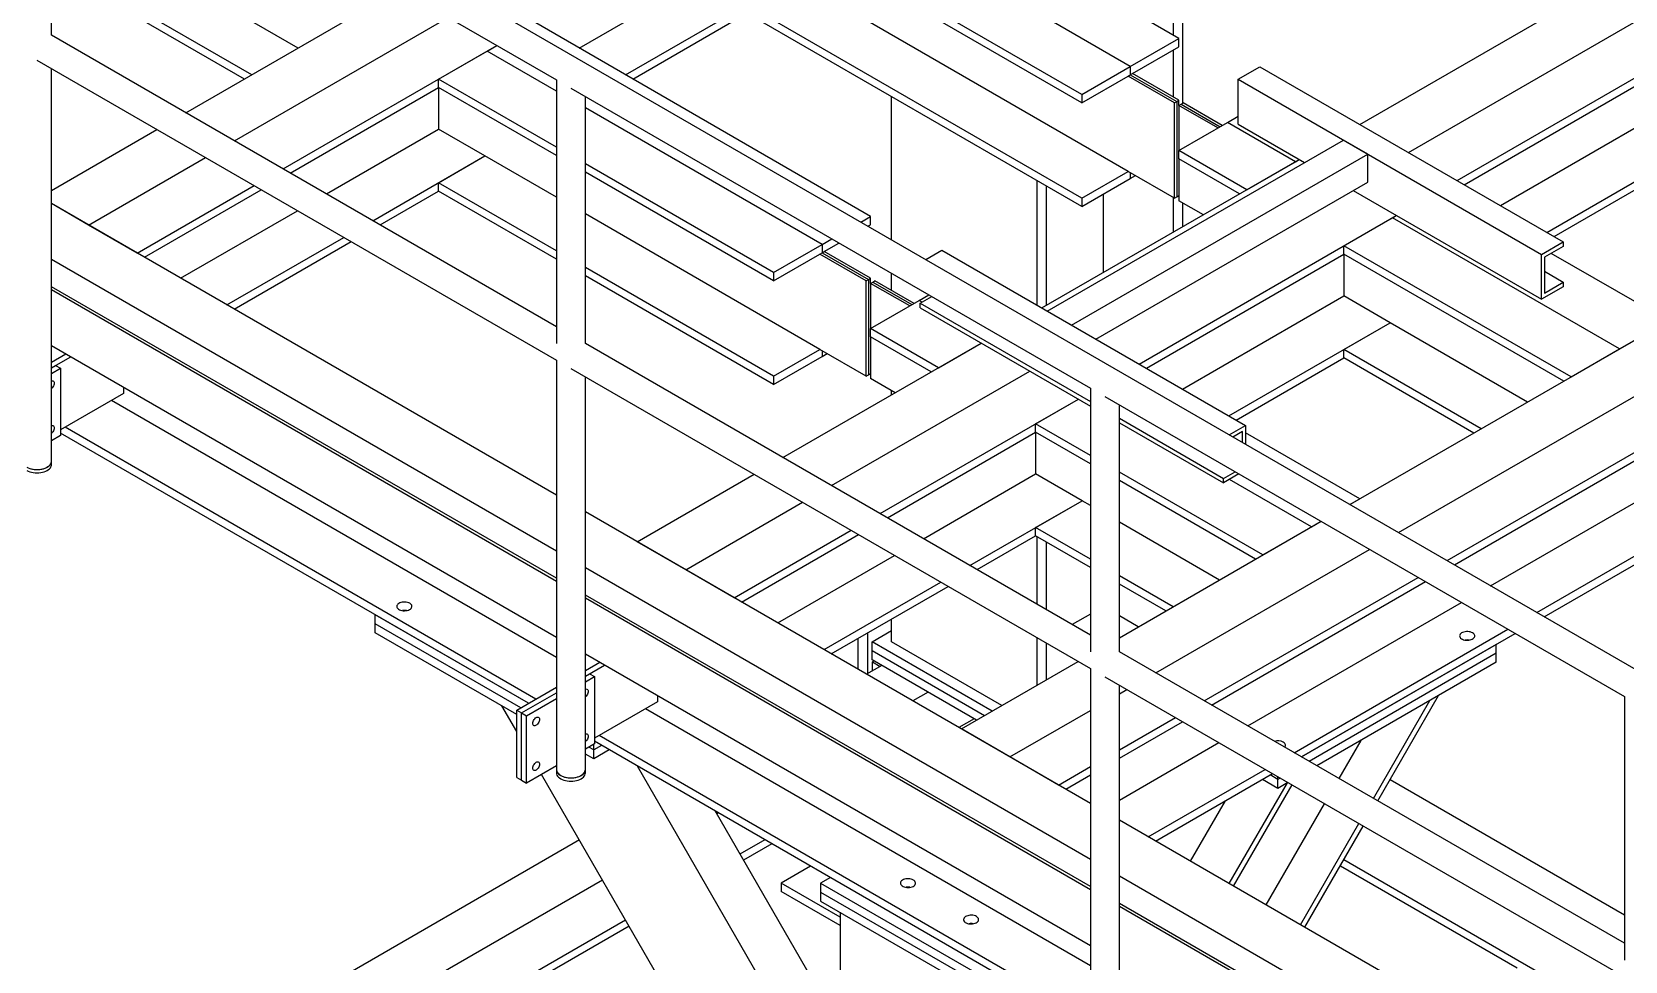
# Model space of a CAD drawing. Header units: millimetres. Extents: x 0 to 16187, y -20471 to 6290.
# Drawn here: x 3351.1 to 3443.9, y 2103.1 to 2157.3 of the extents above; entities that cross this region are included whole.
import ezdxf

# ---------------------------------------------------------------- set-up
doc = ezdxf.new("R2010")
doc.units = ezdxf.units.MM

msp = doc.modelspace()

# ---------------------------------------------------------------- linework, layer by layer
at = {"color": 7, "linetype": 'Continuous', "lineweight": 25}
for p, q in [((3465.90897, 2107.79407), (3320.68621, 2191.62938)), ((3427.8836, 2129.74565), (3513.85311, 2179.37479)), ((3430.71202, 2128.11283), (3516.68154, 2177.74198)), ((3433.54045, 2126.48002), (3519.50996, 2176.10916)), ((3351.37701, 2171.96288), (3381.64564, 2154.48917)), ((3352.22094, 2157.09395), (3352.22094, 2171.47569)), ((3417.60174, 2157.08685), (3417.60174, 2170.63816)), ((3418.13914, 2153.13536), (3418.13914, 2170.32793)), ((3417.91286, 2156.90724), (3398.39672, 2168.17367)), ((3415.08444, 2155.27442), (3395.56829, 2166.54086)), ((3366.5902, 2156.34343), (3352.22094, 2164.63862)), ((3412.25601, 2153.64161), (3392.73986, 2164.90804)), ((3412.25601, 2153.15168), (3392.73986, 2164.41812)), ((3428.46338, 2151.89477), (3447.52661, 2162.89974)), ((3363.88905, 2154.78409), (3352.22094, 2161.51995)), ((3382.9685, 2156.34343), (3392.73986, 2161.98432)), ((3363.46472, 2154.53913), (3352.22094, 2161.03002)), ((3385.66964, 2154.78409), (3395.44101, 2160.42498)), ((3414.95716, 2149.15855), (3395.44101, 2160.42498)), ((3431.29181, 2150.26196), (3450.35504, 2161.26693)), ((3360.05562, 2152.57109), (3372.51191, 2159.76196)), ((3434.12023, 2148.62914), (3453.18346, 2159.63411)), ((3412.25601, 2147.59921), (3392.73986, 2158.86564)), ((3362.88404, 2150.93828), (3375.34034, 2158.12914)), ((3399.95235, 2146.53886), (3380.4362, 2157.80529)), ((3386.09398, 2154.53913), (3392.73986, 2158.37571)), ((3412.25601, 2147.10928), (3392.73986, 2158.37571)), ((3434.54457, 2148.38418), (3450.5812, 2157.64193)), ((3381.64564, 2140.10744), (3352.22094, 2157.09395)), ((3415.08444, 2155.27442), (3417.91286, 2156.90724)), ((3417.91286, 2156.41732), (3417.91286, 2156.90724)), ((3433.96478, 2126.23505), (3487.4356, 2157.1031)), ((3365.71247, 2149.30546), (3378.16877, 2156.49633)), ((3374.77935, 2154.53966), (3377.60778, 2156.17247)), ((3377.60778, 2156.17247), (3378.16877, 2156.49633)), ((3381.64564, 2153.84146), (3377.60778, 2156.17247)), ((3415.21171, 2154.85798), (3417.91286, 2156.41732)), ((3417.60174, 2153.47825), (3417.60174, 2156.23771)), ((3351.37701, 2155.63206), (3381.64564, 2138.15835)), ((3352.22094, 2132.27373), (3352.22094, 2155.14487)), ((3412.25601, 2153.64161), (3415.08444, 2155.27442)), ((3414.95716, 2154.71102), (3415.08444, 2154.7845)), ((3415.08444, 2155.27442), (3415.08444, 2154.7845)), ((3415.08444, 2154.7845), (3415.21171, 2154.85798)), ((3415.08444, 2154.7845), (3417.78558, 2153.22516)), ((3417.91286, 2153.29864), (3415.21171, 2154.85798)), ((3421.36354, 2154.52389), (3422.63634, 2155.25865)), ((3422.63634, 2155.25865), (3440.31401, 2145.05355)), ((3436.65253, 2147.16728), (3450.5812, 2155.20813)), ((3366.1368, 2149.0605), (3374.77935, 2154.04973)), ((3381.64564, 2150.57583), (3374.77935, 2154.53966)), ((3374.77935, 2154.04973), (3374.77935, 2154.53966)), ((3381.64564, 2150.08591), (3374.77935, 2154.04973)), ((3374.77935, 2154.04973), (3374.77935, 2151.61593)), ((3381.64564, 2154.48917), (3381.64564, 2139.13297)), ((3382.48971, 2154.0019), (3412.75834, 2136.52819)), ((3412.25601, 2153.15168), (3414.95716, 2154.71102)), ((3417.6583, 2153.15168), (3414.95716, 2154.71102)), ((3421.36354, 2151.91096), (3421.36354, 2154.52389)), ((3421.36354, 2154.52389), (3439.04121, 2144.31878)), ((3436.07274, 2125.01815), (3487.4356, 2154.6693)), ((3383.33364, 2139.13297), (3383.33364, 2153.51471)), ((3401.16857, 2145.1679), (3401.16857, 2153.50992)), ((3412.25601, 2153.64161), (3412.25601, 2153.15168)), ((3417.6583, 2153.15168), (3417.78558, 2153.22516)), ((3417.6583, 2147.59921), (3417.6583, 2153.15168)), ((3417.78558, 2153.22516), (3417.91286, 2153.29864)), ((3417.78558, 2153.22516), (3417.78558, 2147.67268)), ((3417.91286, 2153.00473), (3417.91286, 2153.29864)), ((3417.91286, 2153.00473), (3418.04014, 2153.07821)), ((3417.91286, 2153.00473), (3417.91286, 2150.37598)), ((3420.18968, 2151.69035), (3417.91286, 2153.00473)), ((3418.04014, 2153.07821), (3418.16742, 2153.15168)), ((3418.04014, 2153.07821), (3420.31696, 2151.76383)), ((3420.44424, 2151.83731), (3418.16742, 2153.15168)), ((3438.77389, 2123.45881), (3490.13675, 2153.10996)), ((3439.35367, 2145.60794), (3453.28234, 2153.64879)), ((3397.12392, 2144.90604), (3383.33364, 2152.867)), ((3417.91286, 2150.37598), (3420.74129, 2152.00879)), ((3420.74129, 2152.00879), (3421.36354, 2152.36801)), ((3424.70109, 2149.72285), (3420.74129, 2152.00879)), ((3352.22094, 2148.04823), (3358.36748, 2151.59655)), ((3368.24476, 2147.8436), (3374.77935, 2151.61593)), ((3377.4805, 2150.05659), (3374.77935, 2151.61593)), ((3421.36354, 2151.91096), (3425.23812, 2149.67421)), ((3439.77801, 2145.36298), (3450.5812, 2151.59953)), ((3410.24782, 2141.0205), (3427.50123, 2150.98067)), ((3411.66204, 2140.20409), (3428.91544, 2150.16427)), ((3421.87266, 2148.09003), (3417.91286, 2150.37598)), ((3417.91286, 2149.88605), (3417.91286, 2150.37598)), ((3428.91544, 2150.16427), (3427.50123, 2150.98067)), ((3428.91544, 2148.53119), (3428.91544, 2150.16427)), ((3439.19822, 2123.21385), (3487.4356, 2151.0607)), ((3354.38639, 2146.03268), (3361.19591, 2149.96373)), ((3370.94591, 2146.28426), (3377.4805, 2150.05659)), ((3374.77935, 2148.49725), (3377.4805, 2150.05659)), ((3381.64564, 2147.65211), (3377.4805, 2150.05659)), ((3394.2955, 2143.27322), (3383.33364, 2149.60137)), ((3409.93718, 2141.19983), (3424.92748, 2149.85354)), ((3421.44833, 2147.84507), (3417.91286, 2149.88605)), ((3417.91286, 2149.88605), (3417.91286, 2147.45225)), ((3421.87266, 2148.09003), (3424.70109, 2149.72285)), ((3424.70109, 2149.72285), (3424.92748, 2149.85354)), ((3357.21482, 2144.39987), (3364.02433, 2148.33092)), ((3381.64564, 2144.53343), (3374.77935, 2148.49725)), ((3374.77935, 2148.00733), (3374.77935, 2148.49725)), ((3394.2955, 2142.7833), (3383.33364, 2149.11144)), ((3409.65386, 2141.36339), (3409.65386, 2148.61147)), ((3410.19126, 2141.3465), (3410.19126, 2148.30124)), ((3412.25601, 2147.59921), (3414.95716, 2149.15855)), ((3412.25601, 2147.10928), (3415.08444, 2148.7421)), ((3413.07648, 2139.38755), (3428.91544, 2148.53119)), ((3417.6583, 2147.59921), (3414.95716, 2149.15855)), ((3415.08444, 2149.08507), (3415.08444, 2148.7421)), ((3415.08444, 2148.7421), (3415.38149, 2148.91358)), ((3357.63915, 2144.15491), (3364.44867, 2148.08596)), ((3371.37024, 2146.0393), (3374.77935, 2148.00733)), ((3381.64564, 2144.0435), (3374.77935, 2148.00733)), ((3412.25601, 2147.59921), (3412.25601, 2147.10928)), ((3413.51466, 2143.26506), (3413.51466, 2147.83588)), ((3417.60174, 2145.62448), (3417.60174, 2147.63186)), ((3417.6583, 2147.59921), (3417.78558, 2147.67268)), ((3417.78558, 2147.67268), (3417.91286, 2147.74616)), ((3419.34037, 2146.62817), (3417.91286, 2147.45225)), ((3428.06678, 2148.04126), (3439.04121, 2141.70585)), ((3354.38639, 2146.03268), (3352.22094, 2147.28277)), ((3381.64564, 2130.29625), (3352.22094, 2147.28277)), ((3359.74711, 2142.93801), (3366.55663, 2146.86906)), ((3396.99664, 2138.79016), (3383.33364, 2146.67765)), ((3399.37305, 2146.20444), (3399.95235, 2146.53886)), ((3399.95235, 2146.04893), (3399.95235, 2146.53886)), ((3415.59403, 2137.93419), (3430.58433, 2146.58791)), ((3418.13914, 2145.93472), (3418.13914, 2147.32163)), ((3427.52951, 2144.8244), (3430.35794, 2146.45722)), ((3430.35794, 2146.45722), (3430.58433, 2146.58791)), ((3443.59498, 2138.81564), (3430.35794, 2146.45722)), ((3357.21482, 2144.39987), (3354.38639, 2146.03268)), ((3399.79738, 2145.95947), (3399.95235, 2146.04893)), ((3362.44826, 2141.37867), (3369.25777, 2145.30972)), ((3362.87259, 2141.1337), (3369.68211, 2145.06475)), ((3394.2955, 2143.27322), (3397.12392, 2144.90604)), ((3397.12392, 2144.90604), (3397.68491, 2145.22989)), ((3397.12392, 2144.90604), (3397.12392, 2144.41612)), ((3397.2512, 2144.48959), (3398.10925, 2144.98493)), ((3440.76655, 2137.18282), (3427.52951, 2144.8244)), ((3427.52951, 2144.33448), (3427.52951, 2144.8244)), ((3439.04121, 2144.31878), (3440.31401, 2145.05355)), ((3440.31401, 2144.79226), (3439.21092, 2144.15546)), ((3440.31401, 2145.05355), (3440.31401, 2144.79226)), ((3381.64564, 2127.03062), (3352.22094, 2144.01714)), ((3394.2955, 2142.7833), (3396.99664, 2144.34264)), ((3396.99664, 2144.34264), (3397.12392, 2144.41612)), ((3399.69779, 2142.7833), (3396.99664, 2144.34264)), ((3397.12392, 2144.41612), (3397.2512, 2144.48959)), ((3397.12392, 2144.41612), (3399.82507, 2142.85678)), ((3399.95235, 2142.93025), (3397.2512, 2144.48959)), ((3403.16266, 2144.01674), (3404.11014, 2144.56371)), ((3404.11014, 2144.56371), (3421.78781, 2134.35861)), ((3416.01837, 2137.68923), (3427.52951, 2144.33448)), ((3440.34222, 2136.93786), (3427.52951, 2144.33448)), ((3427.52951, 2144.33448), (3427.52951, 2141.90068)), ((3439.04121, 2141.70585), (3439.04121, 2144.31878)), ((3439.21092, 2144.15546), (3439.21092, 2142.06512)), ((3446.42341, 2140.44845), (3439.60645, 2144.3838)), ((3394.2955, 2137.23082), (3383.33364, 2143.55897)), ((3394.2955, 2136.7409), (3383.33364, 2143.06904)), ((3394.2955, 2143.27322), (3394.2955, 2142.7833)), ((3399.69779, 2142.7833), (3399.82507, 2142.85678)), ((3399.69779, 2137.23082), (3399.69779, 2142.7833)), ((3399.82507, 2142.85678), (3399.95235, 2142.93025)), ((3399.82507, 2142.85678), (3399.82507, 2137.3043)), ((3399.95235, 2142.63635), (3399.95235, 2142.93025)), ((3399.95235, 2142.63635), (3400.07963, 2142.70982)), ((3400.07963, 2142.70982), (3400.20691, 2142.7833)), ((3400.07963, 2142.70982), (3402.35644, 2141.39545)), ((3402.48372, 2141.46892), (3400.20691, 2142.7833)), ((3401.16857, 2142.22814), (3401.16857, 2143.21882)), ((3439.21092, 2143.33871), (3440.31401, 2142.70191)), ((3381.64564, 2125.4508), (3352.22094, 2142.43731)), ((3352.22094, 2142.27403), (3381.64564, 2125.28752)), ((3399.95235, 2142.63635), (3399.95235, 2140.00759)), ((3402.22916, 2141.32197), (3399.95235, 2142.63635)), ((3402.78078, 2141.64041), (3403.34177, 2141.96426)), ((3402.83735, 2141.4773), (3403.51132, 2141.86638)), ((3418.12633, 2136.47233), (3427.52951, 2141.90068)), ((3430.23066, 2140.34134), (3427.52951, 2141.90068)), ((3440.31401, 2142.44062), (3439.04121, 2141.70585)), ((3439.21092, 2142.06512), (3440.31401, 2142.70191)), ((3440.31401, 2142.70191), (3440.31401, 2142.44062)), ((3399.95235, 2140.00759), (3402.78078, 2141.64041)), ((3402.95033, 2141.54253), (3402.78078, 2141.64041)), ((3402.83735, 2141.21601), (3402.83735, 2141.4773)), ((3402.83735, 2141.4773), (3412.75834, 2135.75003)), ((3402.83735, 2141.21601), (3412.75834, 2135.48874)), ((3411.66204, 2140.20409), (3410.24782, 2141.0205)), ((3403.91215, 2137.72165), (3399.95235, 2140.00759)), ((3399.95235, 2139.51767), (3399.95235, 2140.00759)), ((3420.82748, 2134.91299), (3430.23066, 2140.34134)), ((3427.52951, 2138.782), (3430.23066, 2140.34134)), ((3438.23426, 2135.72096), (3430.23066, 2140.34134)), ((3443.59498, 2138.81564), (3446.42341, 2140.44845)), ((3352.22094, 2139.00787), (3381.64564, 2122.02135)), ((3412.75834, 2122.14646), (3383.33364, 2139.13297)), ((3394.84527, 2132.48745), (3406.40128, 2139.15859)), ((3403.48782, 2137.47669), (3399.95235, 2139.51767)), ((3399.95235, 2139.51767), (3399.95235, 2137.08387)), ((3403.91215, 2137.72165), (3406.40128, 2139.15859)), ((3352.22094, 2138.04), (3353.05924, 2138.52393)), ((3352.22094, 2137.71343), (3353.34208, 2138.36065)), ((3381.64564, 2138.15835), (3381.64564, 2114.31275)), ((3394.2955, 2137.23082), (3396.99664, 2138.79016)), ((3394.2955, 2136.7409), (3397.12392, 2138.37371)), ((3399.69779, 2137.23082), (3396.99664, 2138.79016)), ((3397.12392, 2138.71669), (3397.12392, 2138.37371)), ((3397.12392, 2138.37371), (3397.42098, 2138.5452)), ((3421.25181, 2134.66803), (3427.52951, 2138.29207)), ((3435.53311, 2134.16162), (3427.52951, 2138.782)), ((3427.52951, 2138.29207), (3427.52951, 2138.782)), ((3435.10878, 2133.91666), (3427.52951, 2138.29207)), ((3440.76655, 2137.18282), (3443.59498, 2138.81564)), ((3352.22094, 2137.71343), (3352.46207, 2137.85263)), ((3352.22094, 2137.38687), (3352.74491, 2137.68935)), ((3352.46207, 2137.85263), (3352.74491, 2137.68935)), ((3352.74491, 2137.68935), (3352.74491, 2133.76996)), ((3382.48971, 2137.67108), (3412.75834, 2120.19737)), ((3383.33364, 2114.31275), (3383.33364, 2137.18389)), ((3394.2955, 2137.23082), (3394.2955, 2136.7409)), ((3397.6737, 2130.85464), (3409.22971, 2137.52578)), ((3399.69779, 2137.23082), (3399.82507, 2137.3043)), ((3399.82507, 2137.3043), (3399.95235, 2137.37778)), ((3356.42187, 2136.21918), (3352.74491, 2134.09652)), ((3356.42187, 2136.58273), (3356.42187, 2136.21918)), ((3401.37986, 2136.25979), (3399.95235, 2137.08387)), ((3401.16857, 2136.13782), (3401.16857, 2136.38176)), ((3412.75834, 2136.52819), (3412.75834, 2121.17199)), ((3381.64564, 2120.84127), (3355.71465, 2135.81091)), ((3400.50212, 2129.22182), (3412.05813, 2135.89296)), ((3409.569, 2134.45602), (3412.05813, 2135.89296)), ((3413.60241, 2136.04092), (3443.87104, 2118.56721)), ((3414.44634, 2121.17199), (3414.44634, 2135.55373)), ((3412.75834, 2132.61485), (3409.569, 2134.45602)), ((3409.569, 2133.96609), (3409.569, 2134.45602)), ((3414.44634, 2134.77557), (3420.51502, 2131.2722)), ((3414.44634, 2134.51428), (3420.51502, 2131.01091)), ((3420.84033, 2133.81164), (3421.78781, 2134.35861)), ((3421.78781, 2134.35861), (3421.78781, 2133.26467)), ((3352.74491, 2133.76996), (3352.22094, 2133.46748)), ((3380.02436, 2118.16861), (3352.74491, 2133.9167)), ((3380.44869, 2118.41357), (3353.0135, 2134.25157)), ((3400.92646, 2128.97686), (3409.569, 2133.96609)), ((3412.75834, 2132.12493), (3409.569, 2133.96609)), ((3409.569, 2133.96609), (3409.569, 2131.53229)), ((3421.6181, 2133.99934), (3421.06664, 2133.68099)), ((3421.6181, 2133.36264), (3421.6181, 2133.99934)), ((3428.4629, 2130.08007), (3421.78781, 2133.93352)), ((3352.22094, 2132.07776), (3352.22094, 2132.27373)), ((3422.80604, 2126.81444), (3414.44634, 2131.64039)), ((3420.51502, 2131.2722), (3421.18899, 2131.66128)), ((3386.34762, 2127.58186), (3393.15713, 2131.51291)), ((3403.03442, 2127.75996), (3409.569, 2131.53229)), ((3412.27015, 2129.97295), (3409.569, 2131.53229)), ((3422.38171, 2126.56948), (3414.44634, 2131.15047)), ((3421.4153, 2131.53063), (3420.51502, 2131.01091)), ((3420.51502, 2131.01091), (3420.51502, 2131.2722)), ((3425.63447, 2128.44725), (3420.85431, 2131.20678)), ((3389.17604, 2125.94904), (3395.98556, 2129.88009)), ((3405.73556, 2126.20062), (3412.27015, 2129.97295)), ((3409.569, 2128.41362), (3412.27015, 2129.97295)), ((3412.75834, 2129.69113), (3412.27015, 2129.97295)), ((3427.8836, 2129.74565), (3428.4629, 2130.08007)), ((3412.75834, 2112.33527), (3383.33364, 2129.32179)), ((3392.00447, 2124.31623), (3398.81399, 2128.24728)), ((3392.4288, 2124.07127), (3399.23832, 2128.00232)), ((3406.1599, 2125.95566), (3409.569, 2127.92369)), ((3412.75834, 2126.57245), (3409.569, 2128.41362)), ((3409.569, 2127.92369), (3409.569, 2128.41362)), ((3412.75834, 2126.08253), (3409.569, 2127.92369)), ((3409.65386, 2123.93864), (3409.65386, 2127.87471)), ((3414.44634, 2121.98848), (3426.19546, 2128.77111)), ((3420.27375, 2125.35258), (3414.44634, 2128.71667)), ((3422.80604, 2126.81444), (3425.63447, 2128.44725)), ((3425.63447, 2128.44725), (3426.19546, 2128.77111)), ((3389.17604, 2125.94904), (3386.34762, 2127.58186)), ((3410.19126, 2123.6284), (3410.19126, 2127.56447)), ((3416.56759, 2119.94742), (3429.02389, 2127.13829)), ((3412.75834, 2109.06964), (3383.33364, 2126.05616)), ((3394.53676, 2122.85437), (3401.34628, 2126.78542)), ((3392.00447, 2124.31623), (3389.17604, 2125.94904)), ((3397.23791, 2121.29503), (3404.04743, 2125.22608)), ((3417.5726, 2123.79324), (3414.44634, 2125.59799)), ((3417.14827, 2123.54827), (3414.44634, 2125.10806)), ((3419.39602, 2118.31461), (3431.85231, 2125.50547)), ((3419.82035, 2118.06964), (3432.27665, 2125.26051)), ((3412.75834, 2107.48982), (3383.33364, 2124.47634)), ((3383.33364, 2124.31305), (3412.75834, 2107.32654)), ((3397.66224, 2121.05007), (3404.47176, 2124.98112)), ((3380.02436, 2118.16861), (3371.08825, 2123.32731)), ((3371.08825, 2122.80473), (3371.08825, 2123.32731)), ((3412.75834, 2123.3622), (3411.70536, 2122.75433)), ((3415.54846, 2122.62472), (3414.44634, 2123.26097)), ((3421.92831, 2116.85275), (3434.38461, 2124.04361)), ((3379.57173, 2117.90732), (3371.08825, 2122.80473)), ((3371.08825, 2122.28214), (3371.08825, 2122.80473)), ((3400.0372, 2121.74963), (3401.16857, 2122.40276)), ((3401.16857, 2121.74963), (3401.16857, 2123.07423)), ((3424.62946, 2115.29341), (3437.08575, 2122.48427)), ((3379.33213, 2117.52305), (3371.08825, 2122.28214)), ((3399.20847, 2121.94269), (3399.20847, 2120.15745)), ((3399.77416, 2122.26925), (3399.77416, 2119.89948)), ((3400.0372, 2121.22704), (3400.0372, 2121.74963)), ((3407.03489, 2117.70995), (3400.0372, 2121.74963)), ((3407.60058, 2118.03651), (3401.16857, 2121.74963)), ((3409.65386, 2119.22184), (3409.65386, 2121.98956)), ((3410.19126, 2119.53208), (3410.19126, 2121.67932)), ((3425.05379, 2115.04844), (3437.51009, 2122.23931)), ((3436.41078, 2121.60469), (3425.05379, 2115.04844)), ((3436.41078, 2121.08211), (3436.41078, 2121.60469)), ((3383.33364, 2121.04689), (3412.75834, 2104.06037)), ((3383.33364, 2120.07902), (3384.17193, 2120.56296)), ((3406.58227, 2117.44865), (3400.0372, 2121.22704)), ((3400.0372, 2120.70446), (3400.0372, 2121.22704)), ((3406.12965, 2117.18736), (3400.0372, 2120.70446)), ((3400.15627, 2120.63572), (3400.057, 2120.57842)), ((3400.057, 2120.57842), (3400.50362, 2120.32059)), ((3400.057, 2120.06276), (3400.057, 2120.57842)), ((3405.24151, 2116.67465), (3412.05103, 2120.6057)), ((3443.87104, 2104.18548), (3414.44634, 2121.17199)), ((3436.41078, 2121.08211), (3425.50641, 2114.78715)), ((3436.41078, 2120.55952), (3425.95903, 2114.52586)), ((3436.41078, 2120.55952), (3436.41078, 2121.08211)), ((3383.33364, 2119.75246), (3384.45478, 2120.39967)), ((3383.33364, 2119.75246), (3383.57477, 2119.89166)), ((3383.33364, 2119.42589), (3383.85761, 2119.72837)), ((3383.57477, 2119.89166), (3383.85761, 2119.72837)), ((3383.85761, 2119.72837), (3383.85761, 2115.80898)), ((3400.60289, 2120.37789), (3399.71475, 2119.86518)), ((3412.75834, 2120.19737), (3412.75834, 2096.35177)), ((3413.60241, 2119.7101), (3443.87104, 2102.2364)), ((3379.33213, 2117.76899), (3381.64564, 2119.10456)), ((3379.61497, 2117.60571), (3381.64564, 2118.77799)), ((3387.53457, 2118.62175), (3387.53457, 2118.2582)), ((3403.29555, 2118.82345), (3402.40741, 2118.31074)), ((3414.44634, 2096.35177), (3414.44634, 2119.22291)), ((3414.44634, 2118.72285), (3414.87945, 2118.97288)), ((3429.50233, 2112.48035), (3433.04506, 2118.61653)), ((3379.33213, 2116.52751), (3378.47001, 2118.02074)), ((3379.33213, 2113.8496), (3379.33213, 2117.76899)), ((3379.33213, 2117.76899), (3379.61497, 2117.60571)), ((3379.89781, 2117.44243), (3381.64564, 2118.45143)), ((3387.53457, 2118.2582), (3383.85761, 2116.13554)), ((3412.75834, 2102.88029), (3386.82734, 2117.84993)), ((3408.06994, 2115.04183), (3412.75834, 2117.74839)), ((3429.25231, 2112.62469), (3432.54506, 2118.32789)), ((3443.87104, 2118.56721), (3443.87104, 2103.21102)), ((3379.61497, 2117.60571), (3379.89781, 2117.44243)), ((3379.61497, 2113.68632), (3379.61497, 2117.60571)), ((3379.89781, 2113.52304), (3379.89781, 2117.44243)), ((3405.98821, 2117.26901), (3405.10007, 2116.7563)), ((3414.44634, 2115.45722), (3417.70788, 2117.34007)), ((3414.44634, 2114.96729), (3418.13221, 2117.0951)), ((3383.85761, 2115.80898), (3383.33364, 2115.5065)), ((3383.81617, 2115.45705), (3383.81617, 2115.78506)), ((3411.13705, 2100.20763), (3383.85761, 2115.95572)), ((3411.56139, 2100.45259), (3384.1262, 2116.29059)), ((3408.06994, 2115.04183), (3405.24151, 2116.67465)), ((3414.44634, 2112.5335), (3420.24017, 2115.8782)), ((3427.24413, 2113.78399), (3428.52902, 2116.00948)), ((3383.81617, 2114.93447), (3383.33364, 2115.21303)), ((3383.81617, 2115.45705), (3383.53208, 2115.62106)), ((3384.2688, 2115.71835), (3383.81617, 2115.45705)), ((3384.72142, 2115.45705), (3383.81617, 2114.93447)), ((3383.81617, 2114.93447), (3383.81617, 2115.45705)), ((3410.89836, 2113.40902), (3408.06994, 2115.04183)), ((3381.64564, 2114.53204), (3379.89781, 2113.52304)), ((3398.17044, 2083.89859), (3380.77455, 2114.02916)), ((3381.64564, 2114.31275), (3381.64564, 2114.11678)), ((3383.33364, 2114.11678), (3383.33364, 2114.31275)), ((3398.17044, 2094.06051), (3386.36491, 2114.50829)), ((3410.89836, 2113.40902), (3412.75834, 2114.48276)), ((3411.3227, 2113.16405), (3412.75834, 2113.99283)), ((3416.1318, 2110.38782), (3422.94132, 2114.31887)), ((3416.55614, 2110.14285), (3423.36565, 2114.0739)), ((3423.68285, 2113.73443), (3423.23023, 2113.99573)), ((3379.33213, 2113.8496), (3379.61497, 2113.68632)), ((3379.61497, 2113.68632), (3379.89781, 2113.52304)), ((3420.8535, 2107.66204), (3424.24506, 2113.5364)), ((3421.10352, 2107.51771), (3424.508, 2113.41444)), ((3423.68285, 2113.21185), (3422.77761, 2113.73443)), ((3423.68285, 2113.21185), (3423.68285, 2113.89079)), ((3423.81827, 2113.81261), (3423.68285, 2113.73443)), ((3424.2709, 2113.55132), (3423.68285, 2113.21185)), ((3430.223, 2113.72859), (3443.87104, 2105.84975)), ((3418.59075, 2108.96829), (3420.62504, 2112.49178)), ((3422.99565, 2106.4254), (3426.40013, 2112.32214)), ((3398.17044, 2099.28594), (3390.89003, 2111.89599)), ((3391.09278, 2111.77894), (3390.9914, 2111.72041)), ((3443.87104, 2094.3743), (3414.44634, 2111.36081)), ((3425.00383, 2105.2661), (3428.40831, 2111.16284)), ((3393.78544, 2110.2245), (3392.33762, 2109.38869)), ((3425.25385, 2105.12177), (3428.65833, 2111.0185)), ((3382.98207, 2110.20561), (3306.69911, 2066.1684)), ((3394.19563, 2109.98771), (3392.5427, 2109.03349)), ((3396.4535, 2108.68427), (3394.73956, 2107.69483)), ((3427.32548, 2108.70993), (3437.62976, 2102.7614)), ((3427.53056, 2109.06514), (3443.87104, 2099.63198)), ((3384.3283, 2107.87389), (3306.69911, 2063.05951)), ((3394.73956, 2107.69483), (3394.73956, 2107.2049)), ((3398.17044, 2105.71422), (3394.73956, 2107.69483)), ((3397.60476, 2108.01966), (3397.03907, 2107.6931)), ((3397.03907, 2107.6931), (3406.65572, 2102.14152)), ((3397.03907, 2107.6931), (3397.03907, 2107.17051)), ((3443.87104, 2091.10866), (3414.44634, 2108.09518)), ((3398.17044, 2105.2243), (3394.73956, 2107.2049)), ((3397.03907, 2107.17051), (3397.03907, 2106.64793)), ((3397.03907, 2107.17051), (3406.65572, 2101.61894)), ((3397.03907, 2106.64793), (3406.65572, 2101.09635)), ((3443.87104, 2089.52884), (3414.44634, 2106.51536)), ((3398.17044, 2105.9948), (3398.17044, 1994.8145)), ((3414.44634, 2106.35208), (3443.87104, 2089.36556)), ((3385.67452, 2105.54216), (3306.69911, 2059.95063)), ((3385.8796, 2105.18696), (3380.40516, 2102.02663))]:
    msp.add_line(p, q, dxfattribs=at)
at = {"color": 7, "linetype": 'Continuous', "lineweight": 25, "flags": 128}
for points in [[(3352.22094, 2136.95714), (3352.22328, 2136.95789), (3352.26513, 2136.96514), (3352.30267, 2136.95957), (3352.33402, 2136.94147), (3352.35761, 2136.91173), (3352.37225, 2136.87186), (3352.37722, 2136.82385), (3352.37225, 2136.77011), (3352.35761, 2136.71334), (3352.33402, 2136.65637), (3352.30267, 2136.60207), (3352.26513, 2136.55316), (3352.22328, 2136.51209), (3352.22094, 2136.51014)], [(3352.22094, 2134.34421), (3352.22328, 2134.34496), (3352.26513, 2134.35221), (3352.30267, 2134.34664), (3352.33402, 2134.32854), (3352.35761, 2134.2988), (3352.37225, 2134.25893), (3352.37722, 2134.21092), (3352.37225, 2134.15718), (3352.35761, 2134.1004), (3352.33402, 2134.04344), (3352.30267, 2133.98914), (3352.26513, 2133.94023), (3352.22328, 2133.89916), (3352.22094, 2133.89721)], [(3350.78014, 2131.9292), (3350.86315, 2131.88718), (3350.95494, 2131.85177), (3351.05396, 2131.82358), (3351.1585, 2131.8031), (3351.26678, 2131.79066), (3351.37694, 2131.78649), (3351.48711, 2131.79066), (3351.59539, 2131.8031), (3351.69993, 2131.82358), (3351.79894, 2131.85177), (3351.89074, 2131.88718), (3351.97374, 2131.9292), (3352.04653, 2131.97712), (3352.10787, 2132.03011), (3352.1567, 2132.08727), (3352.19218, 2132.14762), (3352.21372, 2132.21013), (3352.22094, 2132.27373)], [(3350.78014, 2131.73323), (3350.86315, 2131.69121), (3350.95494, 2131.6558), (3351.05396, 2131.62761), (3351.1585, 2131.60713), (3351.26678, 2131.59469), (3351.37694, 2131.59052), (3351.48711, 2131.59469), (3351.59539, 2131.60713), (3351.69993, 2131.62761), (3351.79894, 2131.6558), (3351.89074, 2131.69121), (3351.97374, 2131.73323), (3352.04653, 2131.78115), (3352.10787, 2131.83414), (3352.1567, 2131.8913), (3352.19218, 2131.95165), (3352.21372, 2132.01416), (3352.22094, 2132.07776)], [(3351.0115, 2131.83454), (3351.11393, 2131.81076), (3351.22085, 2131.7949), (3351.33045, 2131.78723), (3351.44085, 2131.78789), (3351.55015, 2131.79687), (3351.65649, 2131.814), (3351.75804, 2131.83899), (3351.85307, 2131.87143), (3351.93996, 2131.91075), (3352.01721, 2131.95628), (3352.08351, 2132.00724), (3352.13772, 2132.06276), (3352.17891, 2132.12189), (3352.20638, 2132.18362), (3352.21966, 2132.24689), (3352.22094, 2132.27373)], [(3373.09643, 2123.99685), (3373.03588, 2124.02603), (3372.96727, 2124.0485), (3372.89282, 2124.06355), (3372.81491, 2124.07067), (3372.73604, 2124.06965), (3372.65876, 2124.06051), (3372.58555, 2124.04356), (3372.51876, 2124.01933), (3372.46054, 2123.98861), (3372.41275, 2123.95238), (3372.37694, 2123.9118), (3372.35425, 2123.86819), (3372.34542, 2123.82294), (3372.35072, 2123.7775), (3372.37, 2123.73334), (3372.40262, 2123.69188), (3372.44754, 2123.65445), (3372.50332, 2123.62225), (3372.56816, 2123.59632), (3372.63998, 2123.57749), (3372.71648, 2123.56636), (3372.79518, 2123.5633), (3372.87357, 2123.56839), (3372.94912, 2123.58149), (3373.0194, 2123.60216), (3373.08216, 2123.62975), (3373.13538, 2123.66336), (3373.17735, 2123.70192), (3373.20672, 2123.74419), (3373.22254, 2123.7888), (3373.22431, 2123.83432), (3373.21197, 2123.8793), (3373.18592, 2123.92228), (3373.14699, 2123.96189), (3373.09643, 2123.99685)], [(3435.02485, 2122.27423), (3434.96429, 2122.30341), (3434.89569, 2122.32588), (3434.82123, 2122.34092), (3434.74332, 2122.34805), (3434.66446, 2122.34703), (3434.58718, 2122.33789), (3434.51396, 2122.32094), (3434.44717, 2122.29671), (3434.38895, 2122.26599), (3434.34116, 2122.22976), (3434.30535, 2122.18918), (3434.28266, 2122.14557), (3434.27383, 2122.10032), (3434.27914, 2122.05488), (3434.29841, 2122.01072), (3434.33103, 2121.96926), (3434.37596, 2121.93183), (3434.43173, 2121.89963), (3434.49658, 2121.8737), (3434.5684, 2121.85486), (3434.64489, 2121.84374), (3434.72359, 2121.84067), (3434.80198, 2121.84577), (3434.87753, 2121.85887), (3434.94781, 2121.87954), (3435.01057, 2121.90713), (3435.06379, 2121.94074), (3435.10576, 2121.9793), (3435.13513, 2122.02156), (3435.15095, 2122.06618), (3435.15272, 2122.1117), (3435.14038, 2122.15668), (3435.11433, 2122.19966), (3435.0754, 2122.23927), (3435.02485, 2122.27423)], [(3383.33364, 2118.99616), (3383.33598, 2118.99691), (3383.37783, 2119.00416), (3383.41537, 2118.99859), (3383.44672, 2118.98049), (3383.47031, 2118.95076), (3383.48495, 2118.91088), (3383.48991, 2118.86288), (3383.48495, 2118.80913), (3383.47031, 2118.75236), (3383.44672, 2118.69539), (3383.41537, 2118.64109), (3383.37783, 2118.59218), (3383.33598, 2118.55111), (3383.33364, 2118.54916)], [(3380.26551, 2117.00146), (3380.27047, 2117.05521), (3380.28511, 2117.11198), (3380.3087, 2117.16895), (3380.34005, 2117.22325), (3380.37759, 2117.27216), (3380.41944, 2117.31323), (3380.4635, 2117.34439), (3380.50755, 2117.36409), (3380.5494, 2117.37134), (3380.58694, 2117.36578), (3380.61829, 2117.34767), (3380.64188, 2117.31794), (3380.65652, 2117.27807), (3380.66149, 2117.23006), (3380.65652, 2117.17632), (3380.64188, 2117.11954), (3380.61829, 2117.06257), (3380.58694, 2117.00827), (3380.5494, 2116.95936), (3380.50755, 2116.9183), (3380.4635, 2116.88713), (3380.41944, 2116.86743), (3380.37759, 2116.86018), (3380.34005, 2116.86575), (3380.3087, 2116.88385), (3380.28511, 2116.91358), (3380.27047, 2116.95346), (3380.26551, 2117.00146)], [(3383.33364, 2116.38323), (3383.33598, 2116.38398), (3383.37783, 2116.39123), (3383.41537, 2116.38566), (3383.44672, 2116.36756), (3383.47031, 2116.33783), (3383.48495, 2116.29795), (3383.48991, 2116.24994), (3383.48495, 2116.1962), (3383.47031, 2116.13943), (3383.44672, 2116.08246), (3383.41537, 2116.02816), (3383.37783, 2115.97925), (3383.33598, 2115.93818), (3383.33364, 2115.93623)], [(3424.07619, 2115.6128), (3424.10426, 2115.65358), (3424.12009, 2115.69819), (3424.12186, 2115.74372), (3424.10952, 2115.7887), (3424.08346, 2115.83168), (3424.04453, 2115.87129), (3423.99398, 2115.90624)], [(3380.26551, 2114.38853), (3380.27047, 2114.44227), (3380.28511, 2114.49905), (3380.3087, 2114.55602), (3380.34005, 2114.61032), (3380.37759, 2114.65923), (3380.41944, 2114.7003), (3380.4635, 2114.73146), (3380.50755, 2114.75116), (3380.5494, 2114.75841), (3380.58694, 2114.75285), (3380.61829, 2114.73474), (3380.64188, 2114.70501), (3380.65652, 2114.66514), (3380.66149, 2114.61713), (3380.65652, 2114.56339), (3380.64188, 2114.50661), (3380.61829, 2114.44964), (3380.58694, 2114.39534), (3380.5494, 2114.34643), (3380.50755, 2114.30537), (3380.4635, 2114.2742), (3380.41944, 2114.2545), (3380.37759, 2114.24725), (3380.34005, 2114.25282), (3380.3087, 2114.27092), (3380.28511, 2114.30065), (3380.27047, 2114.34052), (3380.26551, 2114.38853)], [(3381.64564, 2114.31275), (3381.65286, 2114.24915), (3381.6744, 2114.18664), (3381.70989, 2114.12629), (3381.75872, 2114.06913), (3381.82005, 2114.01614), (3381.89284, 2113.96822)], [(3381.64564, 2114.31275), (3381.64806, 2114.27586), (3381.6636, 2114.21276), (3381.69328, 2114.15137), (3381.73658, 2114.09274), (3381.79277, 2114.03788), (3381.86088, 2113.98772), (3381.93974, 2113.94313), (3382.02802, 2113.90485), (3382.1242, 2113.87356), (3382.22662, 2113.84978), (3382.33355, 2113.83392), (3382.44315, 2113.82626), (3382.55355, 2113.82691), (3382.66285, 2113.83589), (3382.76918, 2113.85302), (3382.87074, 2113.87801), (3382.96577, 2113.91045), (3383.05266, 2113.94977), (3383.12991, 2113.9953), (3383.19621, 2114.04626), (3383.25042, 2114.10178), (3383.29161, 2114.16091), (3383.31908, 2114.22264), (3383.33236, 2114.28591), (3383.33364, 2114.31275)], [(3381.64564, 2114.11678), (3381.65286, 2114.05318), (3381.6744, 2113.99067), (3381.70989, 2113.93032), (3381.75872, 2113.87316), (3381.82005, 2113.82017), (3381.89284, 2113.77225)], [(3381.89284, 2113.96822), (3381.97585, 2113.9262), (3382.06764, 2113.89079), (3382.16666, 2113.8626), (3382.2712, 2113.84212), (3382.37948, 2113.82968), (3382.48964, 2113.82552), (3382.59981, 2113.82968), (3382.70808, 2113.84212), (3382.81263, 2113.8626), (3382.91164, 2113.89079), (3383.00344, 2113.9262), (3383.08644, 2113.96822), (3383.15923, 2114.01614), (3383.22057, 2114.06913), (3383.2694, 2114.12629), (3383.30488, 2114.18664), (3383.32642, 2114.24915), (3383.33364, 2114.31275)], [(3381.89284, 2113.77225), (3381.97585, 2113.73023), (3382.06764, 2113.69482), (3382.16666, 2113.66663), (3382.2712, 2113.64615), (3382.37948, 2113.63371), (3382.48964, 2113.62955), (3382.59981, 2113.63371), (3382.70808, 2113.64615), (3382.81263, 2113.66663), (3382.91164, 2113.69482), (3383.00344, 2113.73023), (3383.08644, 2113.77225), (3383.15923, 2113.82017), (3383.22057, 2113.87316), (3383.2694, 2113.93032), (3383.30488, 2113.99067), (3383.32642, 2114.05318), (3383.33364, 2114.11678)], [(3402.44137, 2107.87279), (3402.38081, 2107.90197), (3402.3122, 2107.92444), (3402.23775, 2107.93948), (3402.15984, 2107.94661), (3402.08097, 2107.94559), (3402.0037, 2107.93645), (3401.93048, 2107.9195), (3401.86369, 2107.89527), (3401.80547, 2107.86455), (3401.75768, 2107.82832), (3401.72187, 2107.78774), (3401.69918, 2107.74413), (3401.69035, 2107.69888), (3401.69566, 2107.65344), (3401.71493, 2107.60928), (3401.74755, 2107.56782), (3401.79248, 2107.53039), (3401.84825, 2107.49819), (3401.9131, 2107.47226), (3401.98492, 2107.45342), (3402.06141, 2107.4423), (3402.14011, 2107.43923), (3402.2185, 2107.44433), (3402.29405, 2107.45743), (3402.36433, 2107.4781), (3402.42709, 2107.50569), (3402.48031, 2107.5393), (3402.52228, 2107.57786), (3402.55165, 2107.62013), (3402.56747, 2107.66474), (3402.56924, 2107.71026), (3402.5569, 2107.75524), (3402.53085, 2107.79822), (3402.49192, 2107.83783), (3402.44137, 2107.87279)], [(3406.11832, 2105.75013), (3406.05777, 2105.77931), (3405.98916, 2105.80178), (3405.9147, 2105.81682), (3405.83679, 2105.82395), (3405.75793, 2105.82293), (3405.68065, 2105.81379), (3405.60744, 2105.79684), (3405.54065, 2105.77261), (3405.48242, 2105.74189), (3405.43464, 2105.70566), (3405.39882, 2105.66508), (3405.37614, 2105.62147), (3405.36731, 2105.57622), (3405.37261, 2105.53078), (3405.39189, 2105.48662), (3405.42451, 2105.44516), (3405.46943, 2105.40773), (3405.52521, 2105.37553), (3405.59005, 2105.3496), (3405.66187, 2105.33076), (3405.73836, 2105.31964), (3405.81707, 2105.31657), (3405.89545, 2105.32167), (3405.971, 2105.33477), (3406.04129, 2105.35544), (3406.10405, 2105.38303), (3406.15727, 2105.41664), (3406.19924, 2105.4552), (3406.2286, 2105.49746), (3406.24443, 2105.54208), (3406.2462, 2105.5876), (3406.23386, 2105.63258), (3406.2078, 2105.67556), (3406.16888, 2105.71517), (3406.11832, 2105.75013)]]:
    msp.add_lwpolyline(points, dxfattribs=at)
at = {"color": 7, "linetype": 'Continuous', "lineweight": 25}
for centre, radius, start, end in [((3372.78531, 2122.83147), 0.74989, 81.0727182, 98.9272818), ((3372.78531, 2122.83097), 0.75039, 81.0786906, 98.9213093), ((3434.71372, 2121.10885), 0.74989, 81.0726644, 98.9273355), ((3434.71372, 2121.10835), 0.75039, 81.0787148, 98.9212852), ((3423.68, 2115.28926), 0.69228, 63.0286992, 106.3030197), ((3402.13024, 2106.70741), 0.74989, 81.0727182, 98.9272818), ((3402.13024, 2106.70691), 0.75039, 81.0786968, 98.9213032), ((3405.80719, 2104.58475), 0.74989, 81.0727182, 98.9272818), ((3405.80719, 2104.58425), 0.75039, 81.0786766, 98.9213233)]:
    msp.add_arc(centre, radius, start, end, dxfattribs=at)

doc.saveas('drawing.dxf')
